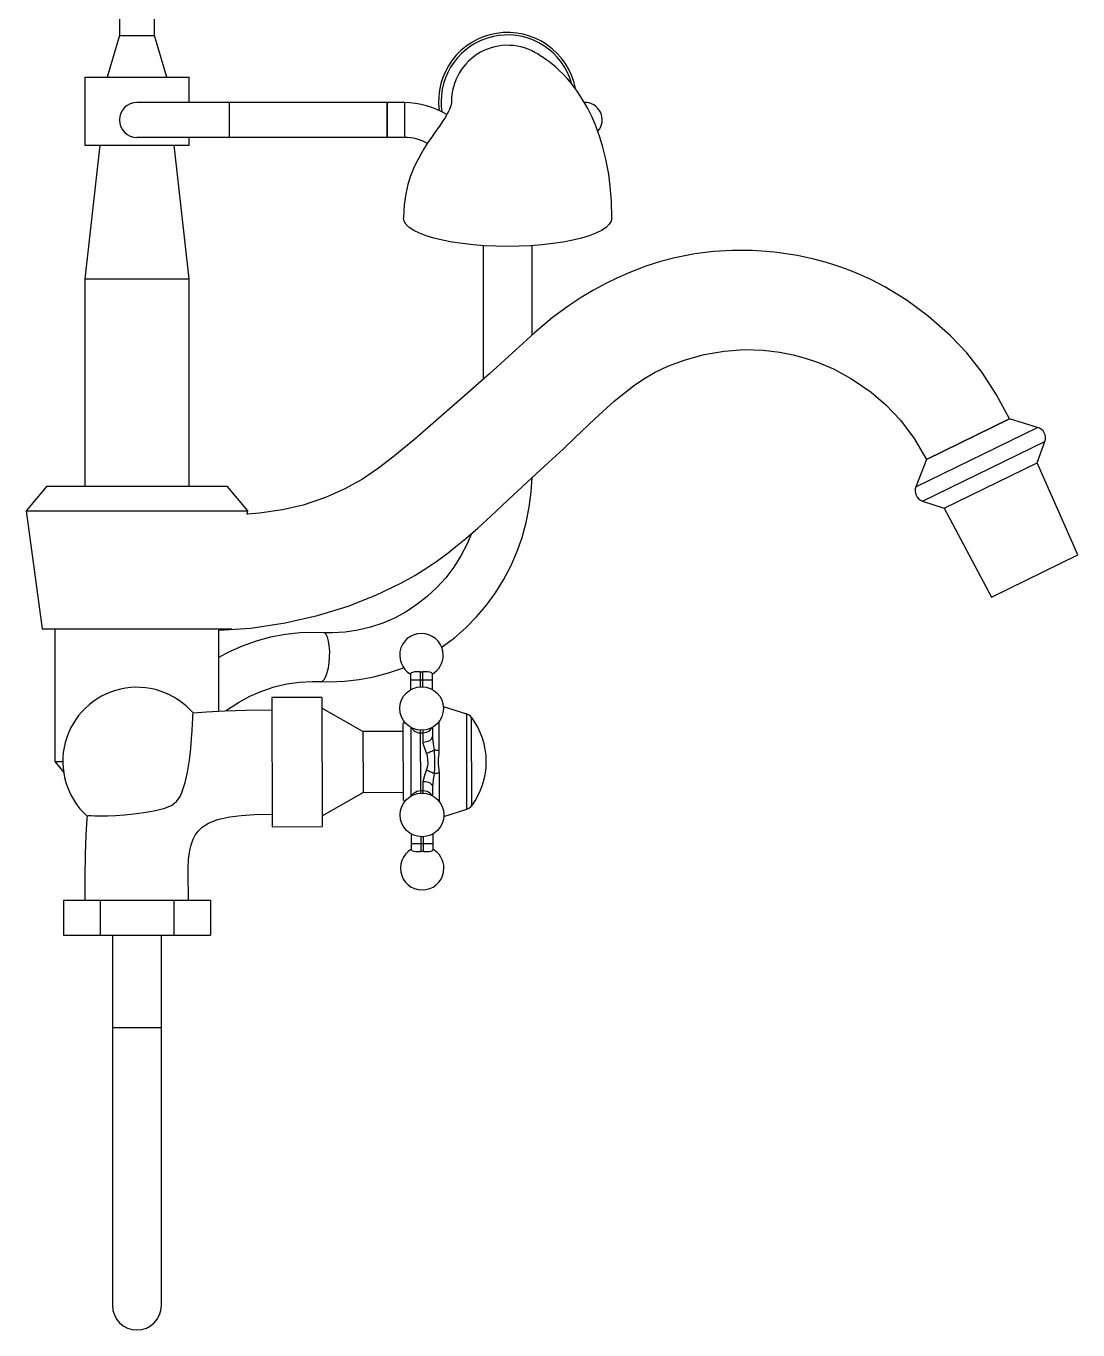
# Model space of a CAD drawing. Header units: millimetres. Extents: x 500 to 613, y 94 to 180.
# Drawn here: x 520.39 to 531.74, y 151.85 to 165.92 of the extents above; entities that cross this region are included whole.
import ezdxf

# ---------------------------------------------------------------- set-up
doc = ezdxf.new("R2010")
doc.units = ezdxf.units.MM
doc.layers.add('RUBINETTI', color=251, linetype='Continuous')

msp = doc.modelspace()

# ---------------------------------------------------------------- linework, layer by layer
at = {"layer": 'RUBINETTI'}
for p, q in [((521.397, 166.096), (521.397, 165.823)), ((521.773, 165.823), (521.773, 166.096)), ((521.397, 165.823), (521.264, 165.374)), ((521.397, 165.823), (521.773, 165.823)), ((521.907, 165.374), (521.773, 165.823)), ((525.956, 165.592), (525.949, 165.596)), ((525.973, 165.581), (525.956, 165.592)), ((525.998, 165.565), (525.973, 165.581)), ((526.028, 165.543), (525.998, 165.565)), ((526.063, 165.516), (526.028, 165.543)), ((526.101, 165.484), (526.063, 165.516)), ((526.139, 165.449), (526.101, 165.484)), ((526.185, 165.404), (526.139, 165.449)), ((521.022, 165.374), (521.022, 164.64)), ((521.022, 165.374), (522.149, 165.374)), ((522.149, 165.099), (522.149, 165.374)), ((526.23, 165.355), (526.185, 165.404)), ((526.273, 165.303), (526.23, 165.355)), ((526.334, 165.223), (526.273, 165.303)), ((524.98, 165.145), (524.98, 165.129)), ((526.387, 165.143), (526.334, 165.223)), ((526.446, 165.042), (526.387, 165.143)), ((522.585, 165.099), (521.585, 165.099)), ((524.285, 165.099), (522.585, 165.099)), ((522.585, 164.911), (522.585, 165.099)), ((524.471, 165.099), (524.285, 165.099)), ((524.285, 165.099), (524.285, 164.724)), ((524.285, 164.911), (524.285, 165.099)), ((524.471, 165.099), (524.471, 164.724)), ((524.946, 165.002), (524.934, 164.978)), ((524.957, 165.025), (524.946, 165.002)), ((524.966, 165.047), (524.957, 165.025)), ((524.972, 165.065), (524.966, 165.047)), ((524.976, 165.082), (524.972, 165.065)), ((524.978, 165.098), (524.976, 165.082)), ((524.979, 165.114), (524.978, 165.098)), ((524.98, 165.129), (524.979, 165.114)), ((526.492, 164.949), (526.446, 165.042)), ((522.585, 164.724), (522.585, 164.911)), ((524.285, 164.724), (524.285, 164.911)), ((524.858, 164.856), (524.819, 164.799)), ((524.887, 164.9), (524.858, 164.856)), ((524.907, 164.931), (524.887, 164.9)), ((524.921, 164.955), (524.907, 164.931)), ((524.934, 164.978), (524.921, 164.955)), ((526.529, 164.866), (526.492, 164.949)), ((526.541, 164.835), (526.529, 164.866)), ((521.585, 164.724), (522.585, 164.724)), ((522.149, 164.64), (522.149, 164.724)), ((522.585, 164.724), (524.285, 164.724)), ((524.285, 164.724), (524.471, 164.724)), ((524.762, 164.721), (524.725, 164.666)), ((524.794, 164.765), (524.762, 164.721)), ((524.819, 164.799), (524.794, 164.765)), ((526.56, 164.786), (526.541, 164.835)), ((526.585, 164.714), (526.56, 164.786)), ((526.614, 164.617), (526.585, 164.714)), ((521.185, 164.64), (521.022, 163.197)), ((521.022, 164.64), (522.149, 164.64)), ((522.149, 163.197), (521.985, 164.64)), ((524.688, 164.61), (524.659, 164.56)), ((524.725, 164.666), (524.688, 164.61)), ((526.646, 164.489), (526.614, 164.617)), ((524.601, 164.454), (524.569, 164.386)), ((524.629, 164.506), (524.601, 164.454)), ((524.659, 164.56), (524.629, 164.506)), ((526.676, 164.324), (526.646, 164.489)), ((524.534, 164.297), (524.508, 164.215)), ((524.569, 164.386), (524.534, 164.297)), ((526.693, 164.191), (526.676, 164.324)), ((524.508, 164.215), (524.485, 164.115)), ((526.705, 164.035), (526.693, 164.191)), ((524.485, 164.115), (524.467, 163.996)), ((526.71, 163.854), (526.705, 164.035)), ((524.467, 163.996), (524.46, 163.852)), ((524.467, 163.819), (524.46, 163.852)), ((524.488, 163.785), (524.467, 163.819)), ((524.523, 163.751), (524.488, 163.785)), ((524.572, 163.719), (524.523, 163.751)), ((526.647, 163.751), (526.599, 163.719)), ((526.682, 163.785), (526.647, 163.751)), ((526.703, 163.819), (526.682, 163.785)), ((526.71, 163.853), (526.703, 163.819)), ((526.71, 163.854), (526.71, 163.853)), ((524.633, 163.689), (524.572, 163.719)), ((524.706, 163.661), (524.633, 163.689)), ((524.79, 163.635), (524.706, 163.661)), ((524.884, 163.612), (524.79, 163.635)), ((524.987, 163.592), (524.884, 163.612)), ((525.097, 163.576), (524.987, 163.592)), ((526.184, 163.592), (526.073, 163.576)), ((526.287, 163.612), (526.184, 163.592)), ((526.381, 163.635), (526.287, 163.612)), ((526.465, 163.661), (526.381, 163.635)), ((526.538, 163.689), (526.465, 163.661)), ((526.599, 163.719), (526.538, 163.689)), ((525.214, 163.562), (525.097, 163.576)), ((525.335, 163.553), (525.214, 163.562)), ((525.321, 163.554), (525.321, 162.112)), ((525.459, 163.547), (525.335, 163.553)), ((525.585, 163.545), (525.459, 163.547)), ((525.711, 163.547), (525.585, 163.545)), ((525.836, 163.553), (525.711, 163.547)), ((525.957, 163.562), (525.836, 163.553)), ((525.849, 162.591), (525.849, 163.554)), ((526.073, 163.576), (525.957, 163.562)), ((527.605, 163.465), (527.388, 163.422)), ((527.807, 163.49), (527.605, 163.465)), ((528.009, 163.503), (527.807, 163.49)), ((528.228, 163.502), (528.009, 163.503)), ((528.463, 163.484), (528.228, 163.502)), ((528.712, 163.447), (528.463, 163.484)), ((528.889, 163.408), (528.712, 163.447)), ((527.075, 163.331), (526.911, 163.268)), ((527.234, 163.382), (527.075, 163.331)), ((527.388, 163.422), (527.234, 163.382)), ((529.027, 163.371), (528.889, 163.408)), ((529.126, 163.339), (529.027, 163.371)), ((529.192, 163.317), (529.126, 163.339)), ((529.27, 163.288), (529.192, 163.317)), ((521.022, 163.197), (521.022, 160.958)), ((521.022, 163.197), (522.149, 163.197)), ((522.149, 160.958), (522.149, 163.197)), ((526.763, 163.203), (526.646, 163.145)), ((526.911, 163.268), (526.763, 163.203)), ((529.374, 163.245), (529.27, 163.288)), ((529.504, 163.187), (529.374, 163.245)), ((529.657, 163.108), (529.504, 163.187)), ((526.451, 163.038), (526.378, 162.993)), ((526.503, 163.068), (526.451, 163.038)), ((526.56, 163.1), (526.503, 163.068)), ((526.646, 163.145), (526.56, 163.1)), ((529.887, 162.969), (529.657, 163.108)), ((526.238, 162.901), (526.066, 162.773)), ((526.378, 162.993), (526.238, 162.901)), ((530.124, 162.794), (529.887, 162.969)), ((526.066, 162.773), (525.87, 162.609)), ((530.363, 162.582), (530.124, 162.794)), ((525.87, 162.609), (525.674, 162.43)), ((530.539, 162.395), (530.363, 162.582)), ((525.674, 162.43), (525.389, 162.171)), ((527.313, 162.251), (527.491, 162.319)), ((527.491, 162.319), (527.705, 162.378)), ((527.705, 162.378), (527.923, 162.416)), ((527.923, 162.416), (528.137, 162.431)), ((528.137, 162.431), (528.343, 162.426)), ((528.343, 162.426), (528.523, 162.404)), ((528.523, 162.404), (528.667, 162.375)), ((528.667, 162.375), (528.786, 162.344)), ((528.786, 162.344), (528.929, 162.296)), ((530.706, 162.183), (530.539, 162.395)), ((527.055, 162.115), (527.171, 162.183)), ((527.171, 162.183), (527.313, 162.251)), ((528.929, 162.296), (529.101, 162.223)), ((529.101, 162.223), (529.297, 162.117)), ((530.859, 161.944), (530.706, 162.183)), ((525.389, 162.171), (525.123, 161.937)), ((526.736, 161.875), (526.945, 162.042)), ((526.945, 162.042), (527.055, 162.115)), ((529.297, 162.117), (529.506, 161.972)), ((525.123, 161.937), (524.838, 161.687)), ((529.506, 161.972), (529.666, 161.834)), ((531.002, 161.683), (530.859, 161.944)), ((526.527, 161.684), (526.736, 161.875)), ((529.666, 161.834), (529.823, 161.668)), ((524.838, 161.687), (524.583, 161.463)), ((526.315, 161.482), (526.527, 161.684)), ((529.823, 161.668), (529.97, 161.471)), ((530.104, 161.244), (531.002, 161.683)), ((531.002, 161.683), (530.104, 161.244)), ((531.303, 161.592), (531.002, 161.683)), ((526.183, 161.358), (526.315, 161.482)), ((529.97, 161.471), (530.104, 161.244)), ((529.99, 160.951), (531.303, 161.592)), ((524.583, 161.463), (524.348, 161.269)), ((526.027, 161.214), (526.183, 161.358)), ((530.06, 160.795), (531.383, 161.441)), ((531.298, 161.21), (531.383, 161.441)), ((524.348, 161.269), (524.19, 161.15)), ((525.847, 161.048), (526.027, 161.214)), ((530.104, 161.244), (529.99, 160.951)), ((530.294, 160.72), (531.298, 161.21)), ((531.739, 160.215), (531.298, 161.21)), ((524.19, 161.15), (524.018, 161.034)), ((525.641, 160.855), (525.847, 161.048)), ((525.84, 160.897), (525.848, 161.049)), ((520.611, 160.958), (520.389, 160.692)), ((520.611, 160.958), (522.559, 160.958)), ((522.782, 160.692), (522.559, 160.958)), ((523.829, 160.928), (523.618, 160.833)), ((524.018, 161.034), (523.829, 160.928)), ((523.618, 160.833), (523.379, 160.753)), ((525.408, 160.635), (525.641, 160.855)), ((525.819, 160.73), (525.84, 160.897)), ((530.06, 160.795), (530.294, 160.72)), ((520.389, 160.692), (520.561, 159.415)), ((520.389, 160.692), (522.782, 160.692)), ((522.776, 160.652), (522.782, 160.692)), ((522.906, 160.664), (522.776, 160.654)), ((523.156, 160.701), (522.906, 160.664)), ((523.379, 160.753), (523.156, 160.701)), ((525.264, 160.505), (525.408, 160.635)), ((525.786, 160.566), (525.819, 160.73)), ((530.294, 160.72), (530.808, 159.76)), ((525.135, 160.392), (525.264, 160.505)), ((525.741, 160.404), (525.786, 160.566)), ((525.027, 160.304), (525.135, 160.392)), ((525.195, 160.445), (525.148, 160.333)), ((525.686, 160.246), (525.741, 160.404)), ((524.885, 160.194), (524.943, 160.238)), ((524.943, 160.238), (525.027, 160.304)), ((525.08, 160.205), (525.003, 160.083)), ((525.148, 160.333), (525.08, 160.205)), ((525.619, 160.094), (525.686, 160.246)), ((530.808, 159.76), (531.739, 160.215)), ((524.585, 159.994), (524.713, 160.074)), ((524.713, 160.074), (524.812, 160.141)), ((524.812, 160.141), (524.885, 160.194)), ((525.003, 160.083), (524.917, 159.969)), ((525.541, 159.946), (525.619, 160.094)), ((524.434, 159.909), (524.585, 159.994)), ((524.917, 159.969), (524.821, 159.863)), ((525.453, 159.806), (525.541, 159.946)), ((524.164, 159.779), (524.434, 159.909)), ((524.821, 159.863), (524.718, 159.765)), ((525.356, 159.672), (525.453, 159.806)), ((523.535, 159.561), (523.863, 159.662)), ((523.863, 159.662), (524.164, 159.779)), ((524.607, 159.678), (524.489, 159.6)), ((524.718, 159.765), (524.607, 159.678)), ((525.249, 159.546), (525.356, 159.672)), ((523.185, 159.48), (523.535, 159.561)), ((524.366, 159.533), (524.237, 159.477)), ((524.489, 159.6), (524.366, 159.533)), ((525.133, 159.429), (525.249, 159.546)), ((520.561, 159.415), (522.61, 159.415)), ((520.7, 159.415), (520.7, 157.986)), ((522.47, 159.401), (522.813, 159.425)), ((522.47, 158.525), (522.47, 159.401)), ((522.813, 159.425), (523.185, 159.48)), ((523.347, 159.372), (523.187, 159.355)), ((523.508, 159.378), (523.347, 159.372)), ((523.598, 159.375), (523.508, 159.378)), ((523.61, 159.372), (523.598, 159.375)), ((523.692, 159.373), (523.598, 159.375)), ((523.627, 159.355), (523.61, 159.372)), ((523.831, 159.381), (523.692, 159.373)), ((523.969, 159.401), (523.831, 159.381)), ((524.105, 159.433), (523.969, 159.401)), ((524.237, 159.477), (524.105, 159.433)), ((525.01, 159.321), (525.133, 159.429)), ((522.72, 159.229), (522.572, 159.163)), ((522.872, 159.283), (522.72, 159.229)), ((523.028, 159.325), (522.872, 159.283)), ((523.187, 159.355), (523.028, 159.325)), ((523.641, 159.325), (523.627, 159.355)), ((523.653, 159.283), (523.641, 159.325)), ((523.661, 159.232), (523.653, 159.283)), ((523.665, 159.175), (523.661, 159.232)), ((524.873, 159.219), (524.879, 159.223)), ((524.879, 159.223), (525.01, 159.321)), ((522.572, 159.163), (522.47, 159.109)), ((523.659, 159.053), (523.664, 159.114)), ((523.664, 159.114), (523.665, 159.175)), ((523.623, 158.901), (523.639, 158.944)), ((523.639, 158.944), (523.651, 158.996)), ((523.651, 158.996), (523.659, 159.053)), ((524.142, 158.897), (524.298, 158.94)), ((524.298, 158.94), (524.451, 158.993)), ((524.451, 158.993), (524.466, 159)), ((524.545, 158.94), (524.541, 158.933)), ((524.558, 158.946), (524.545, 158.94)), ((524.581, 158.951), (524.558, 158.946)), ((524.609, 158.953), (524.581, 158.951)), ((524.641, 158.952), (524.609, 158.953)), ((524.641, 158.952), (524.641, 158.865)), ((524.691, 158.953), (524.671, 158.952)), ((524.671, 158.865), (524.671, 158.952)), ((524.722, 158.952), (524.691, 158.953)), ((524.748, 158.948), (524.722, 158.952)), ((524.765, 158.942), (524.748, 158.948)), ((524.771, 158.934), (524.765, 158.942)), ((523.066, 158.789), (523.201, 158.822)), ((523.201, 158.822), (523.339, 158.842)), ((523.339, 158.842), (523.478, 158.849)), ((523.478, 158.849), (523.572, 158.847)), ((523.572, 158.847), (523.588, 158.852)), ((523.572, 158.847), (523.663, 158.845)), ((523.588, 158.852), (523.606, 158.87)), ((523.606, 158.87), (523.623, 158.901)), ((523.663, 158.845), (523.824, 158.85)), ((523.824, 158.85), (523.984, 158.868)), ((523.984, 158.868), (524.142, 158.897)), ((524.541, 158.865), (524.541, 158.933)), ((524.541, 158.865), (524.641, 158.865)), ((524.542, 158.762), (524.541, 158.865)), ((524.641, 158.865), (524.671, 158.865)), ((524.641, 158.865), (524.641, 158.792)), ((524.671, 158.865), (524.771, 158.866)), ((524.671, 158.792), (524.671, 158.865)), ((524.771, 158.934), (524.771, 158.866)), ((524.771, 158.866), (524.772, 158.762)), ((522.681, 158.623), (522.805, 158.69)), ((522.805, 158.69), (522.933, 158.745)), ((522.933, 158.745), (523.066, 158.789)), ((523.579, 158.676), (523.039, 158.674)), ((523.039, 158.674), (523.043, 157.279)), ((523.579, 158.676), (523.584, 157.281)), ((522.334, 158.518), (522.192, 158.505)), ((522.532, 158.529), (522.334, 158.518)), ((522.765, 158.536), (522.532, 158.529)), ((522.544, 158.529), (522.564, 158.545)), ((522.564, 158.545), (522.681, 158.623)), ((523.039, 158.539), (522.765, 158.536)), ((524.023, 158.309), (523.579, 158.559)), ((525.143, 158.497), (524.892, 158.575)), ((522.181, 158.32), (522.185, 158.391)), ((522.185, 158.391), (522.187, 158.447)), ((522.187, 158.447), (522.189, 158.484)), ((522.189, 158.484), (522.191, 158.504)), ((522.191, 158.504), (522.193, 158.504)), ((524.474, 158.41), (524.453, 158.39)), ((524.453, 158.39), (524.456, 157.572)), ((524.843, 158.413), (524.844, 158.104)), ((525.146, 157.47), (525.143, 158.497)), ((525.146, 157.47), (525.143, 158.497)), ((525.193, 158.461), (525.196, 157.506)), ((525.193, 158.461), (525.196, 157.506)), ((522.175, 158.228), (522.181, 158.32)), ((524.453, 158.31), (524.023, 158.309)), ((524.023, 158.309), (524.025, 157.651)), ((524.023, 158.309), (524.025, 157.651)), ((524.545, 157.612), (524.543, 158.352)), ((524.55, 158.348), (524.551, 158.347)), ((524.551, 158.347), (524.56, 158.332)), ((524.56, 158.332), (524.572, 158.319)), ((524.572, 158.319), (524.588, 158.308)), ((524.588, 158.308), (524.605, 158.3)), ((524.605, 158.3), (524.624, 158.295)), ((524.624, 158.295), (524.643, 158.294)), ((524.643, 158.322), (524.643, 158.294)), ((524.643, 158.294), (524.673, 158.294)), ((524.643, 158.294), (524.645, 157.67)), ((524.673, 158.294), (524.673, 158.323)), ((524.673, 158.294), (524.693, 158.296)), ((524.673, 158.194), (524.673, 158.294)), ((524.693, 158.296), (524.711, 158.301)), ((524.711, 158.301), (524.729, 158.309)), ((524.729, 158.309), (524.744, 158.319)), ((524.744, 158.319), (524.756, 158.333)), ((524.756, 158.333), (524.765, 158.348)), ((524.765, 158.348), (524.766, 158.349)), ((524.766, 158.231), (524.771, 158.242)), ((524.771, 158.242), (524.773, 158.254)), ((524.773, 158.352), (524.773, 158.254)), ((524.773, 158.254), (524.774, 158.237)), ((524.774, 158.237), (524.782, 158.175)), ((522.151, 157.999), (522.165, 158.126)), ((522.165, 158.126), (522.175, 158.228)), ((524.673, 158.194), (524.693, 158.195)), ((524.675, 158.179), (524.673, 158.194)), ((524.679, 158.156), (524.675, 158.179)), ((524.711, 158.074), (524.679, 158.156)), ((524.693, 158.195), (524.712, 158.199)), ((524.712, 158.199), (524.729, 158.204)), ((524.729, 158.204), (524.744, 158.212)), ((524.744, 158.212), (524.757, 158.221)), ((524.746, 158.087), (524.757, 158.092)), ((524.757, 158.221), (524.766, 158.231)), ((524.757, 158.092), (524.768, 158.097)), ((524.768, 158.097), (524.777, 158.102)), ((524.777, 158.102), (524.785, 158.107)), ((524.782, 158.175), (524.792, 158.111)), ((524.785, 158.107), (524.792, 158.111)), ((524.792, 158.111), (524.797, 158.11)), ((524.792, 158.111), (524.795, 158.011)), ((524.797, 158.11), (524.803, 158.109)), ((524.803, 158.109), (524.809, 158.108)), ((524.809, 158.108), (524.815, 158.107)), ((524.815, 158.107), (524.822, 158.106)), ((524.822, 158.106), (524.829, 158.105)), ((524.829, 158.105), (524.836, 158.105)), ((524.836, 158.105), (524.844, 158.104)), ((524.844, 158.104), (524.842, 158.076)), ((520.7, 157.986), (520.795, 157.864)), ((520.7, 157.986), (520.785, 157.986)), ((522.13, 157.87), (522.151, 157.999)), ((524.711, 158.074), (524.723, 158.078)), ((524.72, 158.045), (524.711, 158.074)), ((524.726, 157.968), (524.72, 158.045)), ((524.723, 158.078), (524.735, 158.082)), ((524.724, 157.939), (524.726, 157.968)), ((524.735, 158.082), (524.746, 158.087)), ((524.795, 158.011), (524.795, 157.91)), ((524.842, 158.076), (524.835, 158.014)), ((524.835, 158.014), (524.835, 157.951)), ((524.835, 157.951), (524.838, 157.927)), ((522.106, 157.757), (522.13, 157.87)), ((524.675, 157.77), (524.69, 157.838)), ((524.69, 157.838), (524.711, 157.89)), ((524.711, 157.89), (524.724, 157.939)), ((524.711, 157.89), (524.724, 157.886)), ((524.724, 157.886), (524.736, 157.882)), ((524.736, 157.882), (524.747, 157.878)), ((524.747, 157.878), (524.758, 157.873)), ((524.758, 157.873), (524.768, 157.868)), ((524.768, 157.868), (524.778, 157.863)), ((524.778, 157.863), (524.786, 157.858)), ((524.793, 157.854), (524.783, 157.787)), ((524.786, 157.858), (524.793, 157.854)), ((524.795, 157.91), (524.793, 157.854)), ((524.793, 157.854), (524.798, 157.855)), ((524.798, 157.855), (524.803, 157.856)), ((524.803, 157.856), (524.809, 157.857)), ((524.809, 157.857), (524.816, 157.858)), ((524.816, 157.858), (524.823, 157.859)), ((524.823, 157.859), (524.83, 157.86)), ((524.83, 157.86), (524.837, 157.861)), ((524.837, 157.861), (524.845, 157.861)), ((524.838, 157.927), (524.845, 157.861)), ((524.845, 157.861), (524.846, 157.552)), ((522.071, 157.649), (522.106, 157.757)), ((524.607, 157.664), (524.626, 157.668)), ((524.626, 157.668), (524.645, 157.67)), ((524.645, 157.67), (524.675, 157.67)), ((524.645, 157.67), (524.645, 157.642)), ((524.675, 157.67), (524.675, 157.77)), ((524.675, 157.77), (524.694, 157.769)), ((524.675, 157.642), (524.675, 157.67)), ((524.675, 157.67), (524.695, 157.669)), ((524.694, 157.769), (524.713, 157.766)), ((524.695, 157.669), (524.714, 157.664)), ((524.713, 157.766), (524.73, 157.76)), ((524.73, 157.76), (524.746, 157.753)), ((524.746, 157.753), (524.758, 157.744)), ((524.758, 157.744), (524.767, 157.734)), ((524.767, 157.734), (524.773, 157.723)), ((524.773, 157.723), (524.775, 157.711)), ((524.783, 157.787), (524.775, 157.711)), ((524.775, 157.711), (524.775, 157.612)), ((521.959, 157.511), (522.011, 157.552)), ((522.011, 157.552), (522.051, 157.606)), ((522.051, 157.606), (522.071, 157.649)), ((523.583, 157.398), (524.025, 157.651)), ((524.025, 157.651), (524.455, 157.652)), ((524.456, 157.572), (524.477, 157.553)), ((524.553, 157.616), (524.562, 157.631)), ((524.553, 157.615), (524.553, 157.616)), ((524.562, 157.631), (524.575, 157.645)), ((524.575, 157.645), (524.59, 157.655)), ((524.59, 157.655), (524.607, 157.664)), ((524.714, 157.664), (524.731, 157.656)), ((524.731, 157.656), (524.746, 157.645)), ((524.746, 157.645), (524.759, 157.632)), ((524.759, 157.632), (524.768, 157.617)), ((524.768, 157.617), (524.768, 157.616)), ((521.047, 157.396), (521.044, 157.368)), ((521.047, 157.397), (521.061, 157.4)), ((521.048, 157.396), (521.047, 157.397)), ((521.061, 157.4), (521.089, 157.4)), ((521.089, 157.4), (521.13, 157.399)), ((521.13, 157.399), (521.193, 157.398)), ((521.193, 157.398), (521.269, 157.399)), ((521.269, 157.399), (521.355, 157.403)), ((521.355, 157.403), (521.449, 157.41)), ((521.449, 157.41), (521.552, 157.42)), ((521.552, 157.42), (521.658, 157.433)), ((521.658, 157.433), (521.768, 157.451)), ((521.768, 157.451), (521.875, 157.477)), ((521.875, 157.477), (521.959, 157.511)), ((522.453, 157.357), (522.589, 157.387)), ((522.589, 157.387), (522.709, 157.401)), ((522.709, 157.401), (522.858, 157.411)), ((522.858, 157.411), (523.043, 157.414)), ((524.896, 157.391), (525.146, 157.47)), ((521.044, 157.368), (521.033, 157.192)), ((522.244, 157.232), (522.29, 157.277)), ((522.29, 157.277), (522.357, 157.319)), ((522.357, 157.319), (522.453, 157.357)), ((523.043, 157.279), (523.584, 157.281)), ((521.033, 157.192), (521.027, 156.984)), ((522.169, 157.085), (522.191, 157.145)), ((522.191, 157.145), (522.213, 157.189)), ((522.213, 157.189), (522.244, 157.232)), ((524.547, 157.098), (524.547, 157.202)), ((524.647, 157.172), (524.647, 157.099)), ((524.677, 157.099), (524.677, 157.173)), ((524.777, 157.202), (524.777, 157.099)), ((521.027, 156.984), (521.023, 156.739)), ((522.143, 156.929), (522.155, 157.022)), ((522.155, 157.022), (522.169, 157.085)), ((524.547, 157.098), (524.647, 157.099)), ((524.547, 157.03), (524.547, 157.098)), ((524.547, 157.03), (524.553, 157.022)), ((524.553, 157.022), (524.57, 157.016)), ((524.57, 157.016), (524.596, 157.012)), ((524.596, 157.012), (524.627, 157.011)), ((524.627, 157.011), (524.647, 157.012)), ((524.647, 157.099), (524.677, 157.099)), ((524.647, 157.099), (524.647, 157.012)), ((524.677, 157.099), (524.777, 157.099)), ((524.677, 157.012), (524.677, 157.099)), ((524.677, 157.012), (524.709, 157.011)), ((524.709, 157.011), (524.738, 157.013)), ((524.738, 157.013), (524.76, 157.018)), ((524.76, 157.018), (524.774, 157.025)), ((524.774, 157.025), (524.777, 157.031)), ((524.777, 157.099), (524.777, 157.031)), ((522.138, 156.829), (522.143, 156.929)), ((522.138, 156.695), (522.138, 156.829)), ((521.023, 156.739), (521.023, 156.486)), ((522.14, 156.582), (522.138, 156.695)), ((522.142, 156.486), (522.14, 156.582)), ((520.791, 156.486), (520.791, 156.111)), ((520.791, 156.486), (521.188, 156.486)), ((521.188, 156.486), (521.188, 156.111)), ((521.188, 156.486), (521.982, 156.486)), ((521.982, 156.486), (521.982, 156.111)), ((521.982, 156.486), (522.379, 156.486)), ((522.379, 156.486), (522.379, 156.111)), ((520.791, 156.111), (521.188, 156.111)), ((521.188, 156.111), (521.982, 156.111)), ((521.321, 156.111), (521.321, 155.111)), ((521.849, 155.111), (521.849, 156.111)), ((521.982, 156.111), (522.379, 156.111)), ((521.321, 155.111), (521.321, 152.111)), ((521.321, 155.111), (521.849, 155.111)), ((521.849, 152.111), (521.849, 155.111))]:
    msp.add_line(p, q, dxfattribs=at)
for centre in [(524.657, 158.557), (524.661, 157.407)]:
    msp.add_circle(centre, 0.235, dxfattribs=at)
for centre, radius, start, end in [((525.585, 165.111), 0.745, 11.1439, 187.5017), ((525.585, 165.111), 0.718, 15.9719, 180), ((525.585, 165.111), 0.606, 53.1244, 176.7851), ((521.585, 164.911), 0.188, 90, 180), ((524.471, 164.219), 0.879, 58.5618, 90), ((525.585, 165.111), 0.718, 180, 188.9307), ((526.417, 164.913), 0.188, 319.5485, 91.4928), ((521.585, 164.911), 0.188, 180, 270), ((524.471, 164.219), 0.504, 60.447, 90), ((531.269, 161.477), 0.12, 342.421, 73.1724), ((530.102, 160.908), 0.12, 158.8674, 249.6188), ((524.655, 159.132), 0.235, 0.1925, 240.8938), ((524.655, 159.132), 0.235, 299.4911, 0.1925), ((524.655, 159.132), 0.181, 265.4361, 274.9488), ((521.585, 157.986), 0.8, 40.471, 227.7271), ((525.113, 158.402), 0.1, 36.7758, 72.8032), ((524.545, 157.977), 0.81, 0.5476, 36.7758), ((524.545, 157.987), 0.81, 323.6092, 359.8373), ((525.116, 157.566), 0.1, 287.5817, 323.6092), ((524.663, 156.832), 0.235, 119.4911, 0.1925), ((524.663, 156.832), 0.181, 85.4361, 94.9488), ((524.663, 156.832), 0.235, 0.1925, 60.8938), ((521.585, 152.111), 0.264, 180, 0)]:
    msp.add_arc(centre, radius, start, end, dxfattribs=at)

doc.saveas('drawing.dxf')
